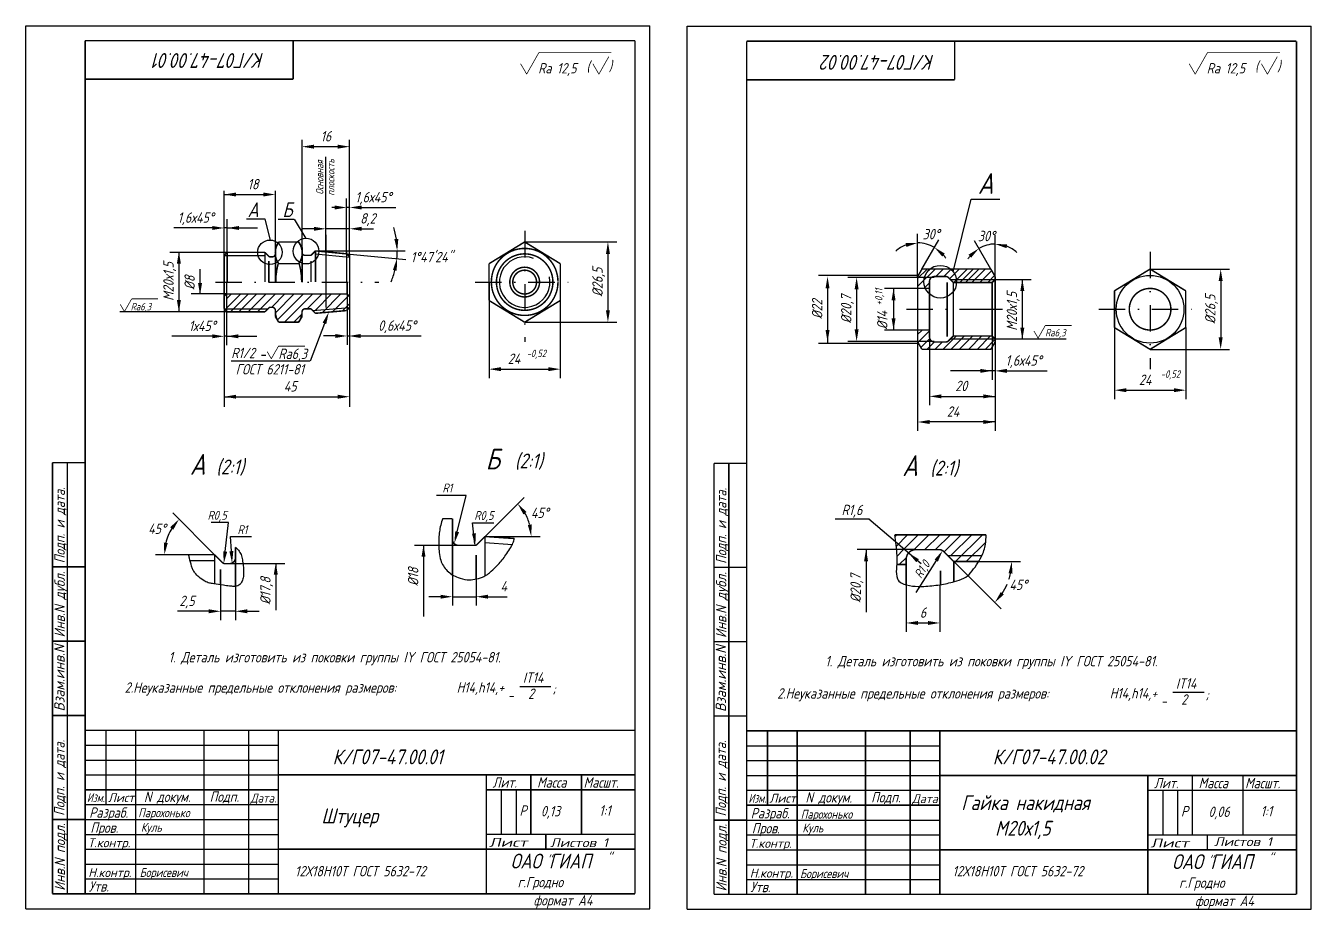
# Model space of a CAD drawing. Extents: x 2031 to 3302, y 282 to 887.
# Drawn here: x 2869.3 to 3301.9, y 282 to 579.2 of the extents above; entities that cross this region are included whole.
import ezdxf
from ezdxf.enums import TextEntityAlignment as Align

# ---------------------------------------------------------------- set-up
doc = ezdxf.new("R2010")
doc.units = 0
doc.header["$LTSCALE"] = 0.7
doc.header["$MEASUREMENT"] = 0
doc.linetypes.add('DASHDOT', pattern=[25.4, 12.7, -6.35, 0, -6.35])
doc.layers.get('0').update_dxf_attribs({"linetype": 'CONTINUOUS'})
doc.layers.get('DEFPOINTS').update_dxf_attribs({"linetype": 'CONTINUOUS'})
doc.styles.add('ROMANC', font='romanc', dxfattribs={"width": 0.8, "oblique": 15, "height": 3.5})
doc.dimstyles.get("Standard").update_dxf_attribs({"dimtxt": 0.18, "dimasz": 0.18, "dimexe": 0.18, "dimexo": 0.0625, "dimgap": 0.09, "dimtad": 0, "dimtih": 1, "dimtoh": 1, "dimdec": 4, "dimzin": 0, "dimdsep": 46, "dimtxsty": 'Standard', "dimcen": 0.09, "dimadec": 0, "dimazin": 0, "dimtfac": 1, "dimtdec": 4, "dimtofl": 0, "dimtmove": 0, "dimatfit": 3, "dimfxl": 0, "dimtolj": 1, "dimtzin": 0, "dimarcsym": 0})

# ---------------------------------------------------------------- blocks, each defined once
blk = doc.blocks.new('*D12')
at = {"color": 0, "linetype": 'ByBlock'}
for p, q in [((2608.97, 407.5), (2624.89, 391.59)), ((2617.32, 407.5), (2631.48, 407.5))]:
    blk.add_line(p, q, dxfattribs=at)
for start, end in [(342.2395, 348.2338), (326.7662, 337.006)]:
    blk.add_arc((2608.97, 407.5), 19.51, start, end, dxfattribs=at)
for points in [[(2627.41, 403.59), (2628.74, 403.46), (2628.48, 407.5)], [(2625.81, 396.39), (2624.78, 397.23), (2622.77, 393.71)]]:
    blk.add_solid(points, dxfattribs=at)
at = {"layer": 'DEFPOINTS', "color": 0, "linetype": 'ByBlock'}
for p in [(2605.56, 410.92), (2608.97, 407.5), (2608.97, 407.5), (2617.32, 407.5), (2623.92, 394.96)]:
    blk.add_point(p, dxfattribs=at)
at = {"color": 0, "linetype": 'ByBlock', "style": 'ROMANC', "oblique": 15, "width": 0.8}
blk.add_text('45%%D', height=3.5, dxfattribs=at).set_placement((2630.69, 399.7), align=Align.MIDDLE_CENTER)
blk = doc.blocks.new('*D6')
at = {"color": 0, "linetype": 'ByBlock'}
for p, q in [((2360.25, 409.8), (2346.17, 423.89)), ((2351.57, 409.8), (2340.34, 409.8))]:
    blk.add_line(p, q, dxfattribs=at)
blk.add_arc((2360.25, 409.8), 16.91, 148.5809, 166.4191, dxfattribs=at)
for points in [[(2345.29, 419.04), (2346.34, 418.21), (2348.29, 421.77)], [(2344.47, 413.7), (2343.15, 413.86), (2343.34, 409.8)]]:
    blk.add_solid(points, dxfattribs=at)
at = {"layer": 'DEFPOINTS', "color": 0, "linetype": 'ByBlock'}
for p in [(2345.69, 418.41), (2351.57, 409.8), (2360.25, 409.8), (2360.25, 409.8), (2362.96, 407.1)]:
    blk.add_point(p, dxfattribs=at)
at = {"color": 0, "linetype": 'ByBlock', "style": 'ROMANC', "oblique": 15, "width": 0.8}
blk.add_text('45%%D', height=3.5, dxfattribs=at).set_placement((2340.87, 418.54), align=Align.MIDDLE_CENTER)
blk = doc.blocks.new('*D7')
at = {"color": 0, "linetype": 'ByBlock'}
for p, q in [((2464.58, 515), (2495.59, 515)), ((2492.59, 511), (2492.59, 492)), ((2464.58, 488), (2495.59, 488))]:
    blk.add_line(p, q, dxfattribs=at)
for points in [[(2491.93, 511), (2493.26, 511), (2492.59, 515)], [(2491.93, 492), (2493.26, 492), (2492.59, 488)]]:
    blk.add_solid(points, dxfattribs=at)
at = {"layer": 'DEFPOINTS', "color": 0, "linetype": 'ByBlock'}
for p in [(2464.58, 515), (2464.58, 488), (2492.59, 488)]:
    blk.add_point(p, dxfattribs=at)
at = {"color": 0, "linetype": 'ByBlock', "style": 'ROMANC', "oblique": 15, "width": 0.8}
blk.add_text('%%C26,5', height=3.5, rotation=90, dxfattribs=at).set_placement((2489.09, 501.5), align=Align.MIDDLE_CENTER)
blk = doc.blocks.new('*D13')
at = {"color": 0, "linetype": 'ByBlock'}
for p, q in [((2675.03, 505.88), (2701.79, 505.88)), ((2698.79, 501.88), (2698.79, 482.88)), ((2675.03, 478.88), (2701.79, 478.88))]:
    blk.add_line(p, q, dxfattribs=at)
for points in [[(2698.12, 501.88), (2699.45, 501.88), (2698.79, 505.88)], [(2698.12, 482.88), (2699.45, 482.88), (2698.79, 478.88)]]:
    blk.add_solid(points, dxfattribs=at)
at = {"layer": 'DEFPOINTS', "color": 0, "linetype": 'ByBlock'}
for p in [(2675.03, 505.88), (2675.03, 478.88), (2698.79, 478.88)]:
    blk.add_point(p, dxfattribs=at)
at = {"color": 0, "linetype": 'ByBlock', "style": 'ROMANC', "oblique": 15, "width": 0.8}
blk.add_text('%%C26,5', height=3.5, rotation=90, dxfattribs=at).set_placement((2695.29, 492.38), align=Align.MIDDLE_CENTER)

msp = doc.modelspace()

# ---------------------------------------------------------------- linework, layer by layer
for p, q in [((2869.34603, 579.19742), (3079.34603, 579.19742)), ((2869.34603, 282.19742), (2869.34603, 579.19742)), ((3079.34603, 282.19742), (3079.34603, 579.19742)), ((3091.94603, 578.99742), (3301.94603, 578.99742)), ((3091.94603, 281.99742), (3091.94603, 578.99742)), ((3301.94603, 281.99742), (3301.94603, 578.99742)), ((3181.434, 496.412), (3187.54, 520.821)), ((3187.54, 520.821), (3197.136, 520.821)), ((2949.956, 514.15), (2943.686, 514.15)), ((2951.719, 507.102), (2949.956, 514.15)), ((2954.28, 514.15), (2959.57, 514.15)), ((2959.635, 514.169), (2963.572, 507.613)), ((2970.345, 508.82904), (2970.345, 484.466)), ((2936.147, 501.985), (2936.147, 483.974)), ((2936.147, 501.985), (2936.147, 483.974)), ((2936.147, 501.963), (2941.904, 501.963)), ((2936.147, 501.963), (2949.845, 501.963)), ((2950.845, 501.963), (2950.845, 501.91991)), ((2953.345, 504.55592), (2953.345, 492.963)), ((2962.345, 492.963), (2962.345, 504.55592)), ((2966.75019, 502.4675), (2978.345, 501.36324)), ((2966.845, 503.463), (2997.017, 503.463)), ((2978.345, 502.463), (2978.345, 483.463)), ((3180.491, 493.839), (3191.466, 493.839)), ((3180.491, 493.839), (3183.397, 493.839)), ((3191.466, 493.839), (3195.56, 493.839)), ((3181.491, 492.839), (3191.466, 492.839)), ((2936.158, 483.963), (2941.904, 483.963)), ((2936.94264, 483.963), (2950.845, 483.963)), ((2953.345, 483.17834), (2953.345, 483.463)), ((2962.345, 481.37008), (2962.345, 483.17834)), ((2965.92153, 483.38647), (2978.25837, 484.45924)), ((2969.87582, 479.07149), (2965.06215, 466.40357)), ((3180.491, 473.839), (3191.466, 473.839)), ((3180.491, 473.839), (3189.057, 473.839)), ((3180.491, 473.839), (3183.397, 473.839)), ((3181.491, 474.839), (3191.466, 474.839)), ((3191.466, 473.839), (3195.126, 473.839)), ((2948.645, 468.375), (2950.195, 468.375)), ((2964.99343, 466.358), (2938.45738, 466.358)), ((3017.526, 421.225), (3007.581, 421.225)), ((3014.53417, 409.00426), (3017.526, 421.225)), ((2937.639, 412.151), (2931.804, 412.151)), ((2936.46395, 402.30382), (2937.639, 412.151)), ((3020.529, 404.776), (3019.672, 411.972)), ((3019.672, 411.972), (3026.873, 411.972)), ((3153.252, 413.266), (3141.74, 413.266)), ((2938.273, 407.333), (2945.378, 407.333)), ((2938.55239, 402.45246), (2938.273, 407.333)), ((3023.80058, 405.40512), (3033.11993, 404.7493)), ((2924.65739, 399.263), (2932.918, 399.263)), ((2934.918, 399.263), (2934.918, 399.17682)), ((3179.64, 400.962), (3191.1164, 400.962)), ((3179.64, 400.962), (3191.1164, 400.962)), ((3181.64, 398.962), (3189.99096, 398.962)), ((3035.60724, 356.95241), (3046.09851, 356.95241)), ((3255.35924, 354.99341), (3265.85051, 354.99341)), ((3029.34603, 322.19742), (3029.34603, 307.19742)), ((3034.34603, 322.19742), (3034.34603, 307.19742)), ((3251.94603, 321.99742), (3251.94603, 306.99742)), ((3256.94603, 321.99742), (3256.94603, 306.99742)), ((2869.34603, 282.19742), (3079.34603, 282.19742)), ((3091.94603, 281.99742), (3301.94603, 281.99742))]:
    msp.add_line(p, q)
at = {"color": 0, "linetype": 'ByBlock'}
for p, q in [((2962.345, 502.11751), (2962.345, 540.833)), ((2978.345, 502.463), (2978.345, 540.833)), ((2974.345, 538.511), (2966.345, 538.511)), ((2970.345, 503.12967), (2970.345, 535.15)), ((2936.147, 501.985), (2936.147, 523.656)), ((2953.345, 502.11751), (2953.345, 523.656)), ((2936.147, 522.418), (2949.345, 522.418)), ((2977.345, 502.463), (2977.345, 521.049)), ((2973.345, 518.049), (2972.32, 518.049)), ((2978.345, 518.049), (2977.345, 518.049)), ((2982.345, 518.049), (2993.84, 518.049)), ((2928.147, 511.172), (2919.151, 511.172)), ((2932.147, 511.172), (2928.147, 511.172)), ((2936.147, 501.985), (2936.147, 514.172)), ((2937.147, 511.172), (2936.147, 511.172)), ((2937.147, 502.963), (2937.147, 514.172)), ((2937.147, 511.172), (2947.345, 511.172)), ((2966.345, 510.891), (2962.345, 510.891)), ((2978.345, 510.891), (2970.345, 510.891)), ((2978.345, 502.463), (2978.345, 514.274)), ((2978.345, 501.537), (2978.345, 513.891)), ((2982.345, 510.891), (2986.345, 510.891)), ((3169.491, 494.839), (3169.491, 509.14214)), ((3170.93438, 497.339), (3176.64257, 507.22589)), ((3194.11662, 497.339), (3188.60078, 506.89272)), ((3195.56, 494.839), (3195.56, 508.75744)), ((2937.125, 502.963), (2917.887, 502.963)), ((2920.887, 502.963), (2920.887, 482.974)), ((2977.345, 502.463), (2997.22359, 500.5698)), ((2928.015, 492.963), (2928.015, 497.292)), ((3169.491, 495.135), (3136.167, 495.135)), ((3175.091, 494.553), (3145.953, 494.553)), ((3195.56, 493.839), (3207.711, 493.839)), ((3204.711, 493.839), (3204.711, 473.851)), ((2936.94264, 488.963), (2925.015, 488.963)), ((2928.015, 488.963), (2928.015, 492.963)), ((2936.94264, 488.963), (2936.94264, 471.729)), ((2977.516, 488.963), (2977.516, 471.83)), ((3025.247, 492.963), (3025.247, 460.677)), ((3049.247, 492.963), (3049.247, 460.677)), ((3139.167, 490.839), (3139.167, 472.325)), ((3148.953, 490.839), (3148.953, 476.839)), ((3169.491, 490.839), (3158.385, 490.839)), ((3161.385, 490.839), (3161.385, 476.839)), ((2936.147, 488.16736), (2936.147, 471.729)), ((2939.345, 482.974), (2901.006, 482.974)), ((2936.147, 483.974), (2936.147, 451.033)), ((2978.345, 483.463), (2978.345, 451.033)), ((3195.56, 483.839), (3195.56, 451.532)), ((3169.491, 476.839), (3158.385, 476.839)), ((3173.491, 476.839), (3173.491, 451.532)), ((3235.701, 477.65434), (3235.701, 453.598)), ((3259.701, 477.65434), (3259.701, 453.598)), ((2928.147, 474.729), (2918.511, 474.729)), ((2932.147, 474.729), (2928.147, 474.729)), ((2936.94264, 474.729), (2936.147, 474.729)), ((2936.94264, 474.729), (2947.14064, 474.729)), ((2973.516, 474.83), (2969.516, 474.83)), ((2977.516, 474.83), (2978.0269, 474.83)), ((2982.0269, 474.83), (2986.0269, 474.83)), ((2986.0269, 474.83), (3002.46965, 474.83)), ((3169.491, 472.325), (3136.167, 472.325)), ((3175.091, 473.029), (3145.953, 473.029)), ((3169.491, 473.029), (3169.491, 442.908)), ((3194.56, 474.839), (3194.56, 460.096)), ((3195.56, 473.839), (3195.56, 460.096)), ((3195.823, 473.851), (3219.485, 473.851)), ((3195.56, 467.411), (3195.56, 442.908)), ((3029.247, 463.677), (3045.247, 463.677)), ((3195.56, 463.096), (3180.491, 463.096)), ((3195.56, 463.096), (3194.56, 463.096)), ((3199.56, 463.096), (3213.111, 463.096)), ((2936.147, 454.407), (2974.345, 454.407)), ((3177.491, 454.532), (3195.56, 454.532)), ((3239.701, 456.598), (3255.701, 456.598)), ((3195.56, 445.908), (3173.491, 445.908)), ((3023.924, 407.405), (3037.03222, 420.51322)), ((3159.78017, 407.47705), (3153.10274, 413.16333)), ((3023.924, 407.405), (3042.46182, 407.405)), ((3170.63211, 398.2359), (3159.78017, 407.47705)), ((3016.924, 404.405), (3000.211, 404.405)), ((3003.211, 404.405), (3003.211, 395.69747)), ((3003.211, 404.405), (3003.211, 387.69747)), ((3168.84, 402.962), (3149.123, 402.962)), ((3152.123, 402.962), (3152.123, 383.1224)), ((3152.123, 402.962), (3152.123, 391.1224)), ((2937.918, 398.263), (2956.497, 398.263)), ((2953.497, 398.263), (2953.497, 390.61335)), ((3169.44908, 399.24333), (3168.84, 399.762)), ((3175.73715, 399.2751), (3173.58832, 395.90131)), ((3012.95, 395.69747), (3012.95, 384.132)), ((3020.924, 395.15137), (3020.924, 384.132)), ((3173.58832, 395.90131), (3168.9007, 388.54149)), ((2934.918, 391.11306), (2934.918, 379.232)), ((2939.918, 390.61335), (2939.918, 379.232)), ((2953.497, 390.61335), (2953.497, 382.61335)), ((3165.64, 391.1224), (3165.64, 375.303)), ((3176.953, 391.16), (3176.953, 375.303)), ((3003.211, 387.69747), (3003.211, 380.53328)), ((3008.95, 387.132), (3004.95, 387.132)), ((3012.95, 387.132), (3020.924, 387.132)), ((3024.924, 387.132), (3028.924, 387.132)), ((3028.924, 387.132), (3031.38255, 387.132)), ((2926.918, 382.232), (2920.41351, 382.232)), ((2930.918, 382.232), (2926.918, 382.232)), ((2939.918, 382.232), (2934.918, 382.232)), ((2943.918, 382.232), (2947.918, 382.232)), ((3152.123, 383.1224), (3152.123, 381.912)), ((3169.64, 378.303), (3172.953, 378.303))]:
    msp.add_line(p, q, dxfattribs=at)
at = {"linetype": 'DASHDOT'}
for p, q in [((3037.247, 510.169), (3037.247, 472.814)), ((3247.701, 503.134), (3247.701, 463.674)), ((2933.19, 492.963), (2988.146, 492.963)), ((3020.597, 492.963), (3054.136, 492.963)), ((3165.699, 483.839), (3191.466, 483.839)), ((3191.466, 483.839), (3198.029, 483.839)), ((3230.419, 483.839), (3262.559, 483.839))]:
    msp.add_line(p, q, dxfattribs=at)
at = {"linetype": 'Continuous'}
for p, q in [((2962.345, 504.55592), (2962.345, 492.963)), ((2977.345, 503.463), (2977.345, 492.963)), ((2889.34603, 337.19742), (2954.34603, 337.19742)), ((3111.94603, 336.99742), (3176.94603, 336.99742)), ((2889.34603, 332.19742), (2954.34603, 332.19742)), ((3111.94603, 331.99742), (3176.94603, 331.99742)), ((2889.34603, 327.19742), (2954.34603, 327.19742)), ((3111.94603, 326.99742), (3176.94603, 326.99742)), ((2889.34603, 312.19742), (2954.34603, 312.19742)), ((3111.94603, 311.99742), (3176.94603, 311.99742)), ((2889.34603, 307.19742), (2954.34603, 307.19742)), ((3111.94603, 306.99742), (3176.94603, 306.99742)), ((2889.34603, 302.19742), (2954.34603, 302.19742)), ((3111.94603, 301.99742), (3176.94603, 301.99742)), ((2889.34603, 297.19742), (2954.34603, 297.19742)), ((3111.94603, 296.99742), (3176.94603, 296.99742)), ((2889.34603, 292.19742), (2954.34603, 292.19742)), ((3111.94603, 291.99742), (3176.94603, 291.99742))]:
    msp.add_line(p, q, dxfattribs=at)
at = {"color": 0}
for p, q in [((3169.491, 494.14811), (3172.68189, 497.339)), ((3169.491, 491.45403), (3175.37597, 497.339)), ((3175.57005, 494.839), (3178.07005, 497.339)), ((3178.26412, 494.839), (3180.76412, 497.339)), ((3180.2246, 494.1054), (3183.4582, 497.339)), ((3181.65228, 492.839), (3186.15228, 497.339)), ((3183.64028, 492.839), (3188.14028, 497.339)), ((3185.62828, 492.839), (3190.12828, 497.339)), ((3187.72128, 492.839), (3192.22128, 497.339)), ((3190.41535, 492.839), (3194.40898, 496.83263)), ((3193.10943, 492.839), (3195.39508, 495.12465)), ((2936.94264, 484.13982), (2941.76581, 488.963)), ((2936.94264, 487.28291), (2938.62272, 488.963)), ((2938.3099, 482.963), (2944.3099, 488.963)), ((2941.1069, 482.963), (2947.1069, 488.963)), ((2944.24999, 482.963), (2950.24999, 488.963)), ((2947.39308, 482.963), (2953.39308, 488.963)), ((2952.03617, 484.463), (2956.53617, 488.963)), ((2953.36814, 482.65188), (2959.67926, 488.963)), ((2954.10857, 480.24922), (2962.82235, 488.963)), ((2956.46544, 479.463), (2965.96544, 488.963)), ((2964.10853, 483.963), (2969.10853, 488.963)), ((2966.75162, 483.463), (2972.25162, 488.963)), ((2969.08992, 482.65821), (2975.39471, 488.963)), ((3171.57005, 490.839), (3173.491, 492.75995)), ((2972.53235, 482.95755), (2978.0269, 488.4521)), ((2975.97478, 483.25689), (2978.345, 485.62711)), ((2959.60853, 479.463), (2962.28849, 482.14296)), ((3169.491, 475.28957), (3171.04043, 476.839)), ((3169.58013, 472.68462), (3173.491, 476.59549)), ((3170.56623, 470.97665), (3173.56088, 473.9713)), ((3172.62266, 470.339), (3175.12266, 472.839)), ((3175.31674, 470.339), (3177.81674, 472.839)), ((3178.01082, 470.339), (3182.51082, 474.839)), ((3180.70489, 470.339), (3185.20489, 474.839)), ((3183.51189, 470.339), (3188.01189, 474.839)), ((3186.55189, 470.339), (3191.05189, 474.839)), ((3189.46797, 470.339), (3193.96797, 474.839)), ((3192.16205, 470.339), (3195.56, 473.73695)), ((3161.81168, 407.2469), (3162.52679, 407.962)), ((3162.2277, 404.07081), (3166.11889, 407.962)), ((3164.88173, 403.13273), (3169.71099, 407.962)), ((3168.3031, 402.962), (3173.3031, 407.962)), ((3171.8952, 402.962), (3176.8952, 407.962)), ((3175.4873, 402.962), (3180.4873, 407.962)), ((3178.3597, 402.2423), (3184.0794, 407.962)), ((3180.67151, 400.962), (3187.67151, 407.962)), ((3182.26361, 398.962), (3191.26361, 407.962)), ((3162.46465, 400.71566), (3164.71099, 402.962)), ((3185.85571, 398.962), (3192.39068, 405.49697)), ((3163.3031, 397.962), (3165.69527, 400.35417))]:
    msp.add_line(p, q, dxfattribs=at)
for points, const_width in [([(2889.34603, 574.19742), (3074.34603, 574.19742)], 0.5), ([(2889.34603, 287.19742), (2889.34603, 574.19742)], 0.5), ([(2959.32698, 561.19742), (2959.32698, 574.19742)], 0.5), ([(3074.34603, 287.19742), (3074.34603, 574.19742)], 0.5), ([(3111.94603, 573.99742), (3296.94603, 573.99742)], 0.5), ([(3111.94603, 286.99742), (3111.94603, 573.99742)], 0.5), ([(3181.92698, 560.99742), (3181.92698, 573.99742)], 0.5), ([(3296.94603, 286.99742), (3296.94603, 573.99742)], 0.5), ([(3037.91873, 562.90943), (3042.08428, 570.249)], 0.25), ([(3042.08428, 570.249), (3066.445, 570.249)], 0.3), ([(3062.21573, 562.90943), (3065.55495, 568.79303)], 0.25), ([(3262.89073, 562.90943), (3267.05628, 570.249)], 0.25), ([(3267.05628, 570.249), (3291.417, 570.249)], 0.3), ([(3287.18773, 562.90943), (3290.52695, 568.79303)], 0.25), ([(3035.8851, 566.40943), (3037.91873, 562.90943)], 0.25), ([(3060.1821, 566.40943), (3062.21573, 562.90943)], 0.25), ([(3260.8571, 566.40943), (3262.89073, 562.90943)], 0.25), ([(3285.1541, 566.40943), (3287.18773, 562.90943)], 0.25), ([(2889.32698, 561.19742), (2959.32698, 561.19742)], 0.5), ([(3111.92698, 560.99742), (3181.92698, 560.99742)], 0.5), ([(2953.345, 504.55592), (2954.44605, 506.463)], 0.5), ([(2954.44605, 506.463), (2961.24395, 506.463)], 0.5), ([(2962.345, 504.55592), (2961.24395, 506.463)], 0.5), ([(3025.247, 499.14766), (3037.247, 506.463)], 0.5), ([(3037.247, 506.463), (3049.247, 499.14766)], 0.5), ([(2937.125, 502.963), (2936.147, 501.985)], 0.5), ([(2936.147, 501.985), (2936.147, 483.974)], 0.5), ([(2937.125, 502.963), (2941.904, 502.963)], 0.5), ([(2937.147, 502.963), (2949.845, 502.963)], 0.5), ([(2951.19855, 501.60945), (2949.845, 502.963)], 0.5), ([(2949.845, 502.963), (2949.845, 492.963)], 0.5), ([(2953.345, 492.963), (2953.345, 504.55592)], 0.5), ([(2962.345, 504.55592), (2962.345, 492.963)], 0.5), ([(2963.345, 501.963), (2965.13789, 501.963)], 0.5), ([(2965.49145, 502.10945), (2966.845, 503.463)], 0.5), ([(2966.845, 503.463), (2977.345, 502.463)], 0.5), ([(2966.845, 503.463), (2966.845, 492.963)], 0.5), ([(2977.345, 502.537), (2977.345, 492.963)], 0.5), ([(2977.345, 502.537), (2978.345, 501.537)], 0.5), ([(2951.176, 500.032), (2951.176, 492.963)], 0.5), ([(2951.55211, 501.463), (2952.345, 501.463)], 0.5), ([(2954.29556, 499.14766), (2961.39444, 499.14766)], 0.5), ([(2965.345, 500.08), (2965.345, 492.963)], 0.5), ([(2978.345, 501.537), (2978.345, 484.466)], 0.5), ([(3025.247, 499.14766), (3025.247, 486.77834)], 0.5), ([(3049.247, 499.14766), (3049.247, 486.77834)], 0.5), ([(3169.491, 494.839), (3170.93438, 497.339)], 0.5), ([(3170.93438, 497.339), (3191.466, 497.339)], 0.5), ([(3191.466, 497.339), (3194.11662, 497.339)], 0.5), ([(3195.56, 494.839), (3194.11662, 497.339)], 0.5), ([(3235.701, 490.02366), (3247.701, 497.339)], 0.5), ([(3247.701, 497.339), (3259.701, 490.02366)], 0.5), ([(2977.516, 492.963), (2977.516, 488.963)], 0.5), ([(3169.491, 494.839), (3169.491, 483.839)], 0.5), ([(3173.491, 493.239), (3173.491, 474.439)], 0.5), ([(3175.091, 494.839), (3179.07679, 494.839)], 0.5), ([(3179.78389, 494.54611), (3181.491, 492.839)], 0.5), ([(3195.56, 493.839), (3194.56, 492.839)], 0.5), ([(3195.56, 494.839), (3195.56, 483.839)], 0.5), ([(2936.98061, 489.00098), (2936.147, 488.16736)], 0.5), ([(2936.942, 488.963), (2941.904, 488.963)], 0.5), ([(2936.942, 488.963), (2977.516, 488.963)], 0.5), ([(2977.516, 488.963), (2978.345, 488.134)], 0.5), ([(3169.491, 490.839), (3173.491, 490.839)], 0.5), ([(3173.491, 492.339), (3173.491, 475.339)], 0.5), ([(3179.435, 492.839), (3179.435, 474.637)], 0.5), ([(3181.491, 492.839), (3194.56, 492.839)], 0.5), ([(3181.491, 492.839), (3181.491, 474.637)], 0.5), ([(3191.466, 492.839), (3194.56, 492.839)], 0.5), ([(3194.56, 492.839), (3194.56, 474.839)], 0.5), ([(3235.701, 490.02366), (3235.701, 477.65434)], 0.5), ([(3259.701, 490.02366), (3259.701, 477.65434)], 0.5), ([(2901.16836, 485.46), (2902.57073, 483.04643)], 0.25), ([(2902.57073, 483.04643), (2904.98199, 487.295)], 0.25), ([(2904.98199, 487.295), (2913.85458, 487.295)], 0.3), ([(2951.19855, 484.31655), (2949.845, 482.963)], 0.5), ([(2951.55211, 484.463), (2952.345, 484.463)], 0.5), ([(2977.24648, 483.36748), (2978.345, 484.466)], 0.5), ([(3037.247, 479.463), (3025.247, 486.77834)], 0.5), ([(3049.247, 486.77834), (3037.247, 479.463)], 0.5), ([(2937.147, 482.974), (2936.147, 483.974)], 0.5), ([(2936.94264, 482.963), (2949.845, 482.963)], 0.5), ([(2937.147, 482.963), (2941.904, 482.963)], 0.5), ([(2953.345, 481.37008), (2953.345, 483.463)], 0.5), ([(2953.345, 481.37008), (2954.44605, 479.463)], 0.5), ([(2962.345, 481.37008), (2961.24395, 479.463)], 0.5), ([(2962.345, 483.17834), (2962.345, 481.37008)], 0.5), ([(2963.345, 483.963), (2965.13789, 483.963)], 0.5), ([(2965.49145, 483.81655), (2966.845, 482.463)], 0.5), ([(2966.845, 482.463), (2977.24648, 483.36748)], 0.5), ([(3169.491, 483.839), (3169.491, 472.839)], 0.5), ([(3195.56, 483.839), (3195.56, 472.839)], 0.5), ([(2954.44605, 479.463), (2961.24395, 479.463)], 0.5), ([(3169.491, 476.839), (3173.491, 476.839)], 0.5), ([(3208.61736, 476.52), (3210.01973, 474.10643)], 0.25), ([(3210.01973, 474.10643), (3212.43099, 478.355)], 0.25), ([(3212.43099, 478.355), (3221.30358, 478.355)], 0.3), ([(3235.701, 477.65434), (3247.701, 470.339)], 0.5), ([(3259.701, 477.65434), (3247.701, 470.339)], 0.5), ([(2951.99673, 467.17943), (2954.40799, 471.428)], 0.25), ([(2954.40799, 471.428), (2963.28058, 471.428)], 0.3), ([(3169.491, 472.839), (3170.93438, 470.339)], 0.5), ([(3175.091, 472.839), (3179.07679, 472.839)], 0.5), ([(3179.78389, 473.13189), (3181.491, 474.839)], 0.5), ([(3181.491, 474.839), (3194.56, 474.839)], 0.5), ([(3191.466, 474.839), (3194.56, 474.839)], 0.5), ([(3195.56, 472.839), (3194.11662, 470.339)], 0.5), ([(3195.56, 473.839), (3194.56, 474.839)], 0.5), ([(2950.59436, 469.593), (2951.99673, 467.17943)], 0.25), ([(3170.93438, 470.339), (3191.466, 470.339)], 0.5), ([(3191.466, 470.339), (3194.11662, 470.339)], 0.5), ([(2878.34603, 287.19742), (2878.34603, 432.19742)], 0.5), ([(2878.34603, 432.19742), (2889.34603, 432.19742)], 0.5), ([(2883.34603, 287.19742), (2883.34603, 432.19742)], 0.5), ([(3100.94603, 286.99742), (3100.94603, 431.99742)], 0.5), ([(3100.94603, 431.99742), (3111.94603, 431.99742)], 0.5), ([(3105.94603, 286.99742), (3105.94603, 431.99742)], 0.5), ([(3009.66977, 413.405), (3012.95, 413.405)], 0.5), ([(3021.21689, 404.69789), (3023.924, 407.405)], 0.5), ([(3023.924, 407.405), (3023.924, 394.1593)], 0.5), ([(3023.94098, 407.40019), (3033.79361, 406.70684)], 0.5), ([(3161.69943, 407.962), (3192.49315, 407.962)], 0.5), ([(2939.918, 403.77387), (2939.918, 390.61335)], 0.5), ([(3014.95, 404.405), (3020.50979, 404.405)], 0.5), ([(3168.84, 402.962), (3176.81157, 402.962)], 0.5), ([(3178.22579, 402.37621), (3181.64, 398.962)], 0.5), ([(2924.233, 401.263), (2932.918, 401.263)], 0.5), ([(2932.918, 401.263), (2932.918, 391.41826)], 0.5), ([(2935.62511, 398.55589), (2932.918, 401.263)], 0.5), ([(2936.33221, 398.263), (2937.918, 398.263)], 0.5), ([(3020.924, 401.15411), (3020.924, 393.08453)], 0.5), ([(3162.43801, 397.962), (3165.64, 397.962)], 0.5), ([(3165.64, 399.762), (3165.64, 391.1224)], 0.5), ([(3165.64, 397.962), (3165.64, 391.1224)], 0.5), ([(3181.64, 398.962), (3189.99096, 398.962)], 0.5), ([(3181.64, 398.962), (3181.64, 392.16219)], 0.5), ([(2878.34603, 397.19742), (2889.34603, 397.19742)], 0.5), ([(2934.918, 396.304), (2934.918, 391.11306)], 0.5), ([(3100.94603, 396.99742), (3111.94603, 396.99742)], 0.5), ([(3177.178, 395.897), (3177.178, 391.19592)], 0.5), ([(2878.34603, 372.19742), (2889.34603, 372.19742)], 0.5), ([(3100.94603, 371.99742), (3111.94603, 371.99742)], 0.5), ([(2878.34603, 347.19742), (2889.34603, 347.19742)], 0.5), ([(3100.94603, 346.99742), (3111.94603, 346.99742)], 0.5), ([(2889.34603, 342.19742), (2889.34603, 287.19742)], 0.5), ([(2896.34603, 342.19742), (2896.34603, 317.19742)], 0.5), ([(2906.34603, 342.19742), (2906.34603, 287.19742)], 0.5), ([(2929.34603, 342.19742), (2929.34603, 287.19742)], 0.5), ([(2944.34603, 342.19742), (2944.34603, 287.19742)], 0.5), ([(2954.34603, 342.19742), (2954.34603, 287.19742)], 0.5), ([(3111.94603, 341.99742), (3111.94603, 286.99742)], 0.5), ([(3118.94603, 341.99742), (3118.94603, 316.99742)], 0.5), ([(3128.94603, 341.99742), (3128.94603, 286.99742)], 0.5), ([(3151.94603, 341.99742), (3151.94603, 286.99742)], 0.5), ([(3166.94603, 341.99742), (3166.94603, 286.99742)], 0.5), ([(3176.94603, 341.99742), (3176.94603, 286.99742)], 0.5), ([(3024.34603, 327.19742), (3024.34603, 287.19742)], 0.5), ([(3039.34603, 327.19742), (3039.34603, 307.19742)], 0.5), ([(3056.34603, 327.19742), (3056.34603, 307.19742)], 0.5), ([(3246.94603, 326.99742), (3246.94603, 286.99742)], 0.5), ([(3261.94603, 326.99742), (3261.94603, 306.99742)], 0.5), ([(3278.94603, 326.99742), (3278.94603, 306.99742)], 0.5), ([(2878.34603, 312.19742), (2889.34603, 312.19742)], 0.5), ([(3100.94603, 311.99742), (3111.94603, 311.99742)], 0.5), ([(3044.34603, 307.19742), (3044.34603, 302.19742)], 0.5), ([(3266.94603, 306.99742), (3266.94603, 301.99742)], 0.5), ([(2954.34603, 302.19742), (3074.34603, 302.19742)], 0.5), ([(3176.94603, 301.99742), (3296.94603, 301.99742)], 0.5), ([(2878.34603, 287.19742), (3074.34603, 287.19742)], 0.5), ([(2889.34603, 287.19742), (3074.34603, 287.19742)], 0.5), ([(3100.94603, 286.99742), (3296.94603, 286.99742)], 0.5), ([(3111.94603, 286.99742), (3296.94603, 286.99742)], 0.5)]:
    msp.add_lwpolyline(points, dxfattribs=dict(const_width=const_width))
at = {"const_width": 0.5}
for points in [[(2954.59176, 506.463, 0.337741949), (2954.50381, 499.14766, 0.337741949)], [(2961.18619, 499.14766, 0.337741949), (2961.09824, 506.463, 0.337741949)], [(2951.19855, 501.60945, 0.198912367), (2951.55211, 501.463, 0.198912367)], [(2952.345, 501.463, 0.414213562), (2953.345, 502.463, 0.414213562)], [(2962.345, 502.963, 0.414213562), (2963.345, 501.963, 0.414213562)], [(2965.13789, 501.963, 0.198912367), (2965.49145, 502.10945, 0.198912367)], [(3026.03984, 493.081, -1), (3048.45416, 493.081, -1)], [(3027.747, 492.963, -1), (3046.747, 492.963, -1)], [(2954.29556, 499.14766, 0.065251106), (2953.485, 492.963, 0.065251106)], [(2962.205, 492.963, 0.065251106), (2961.39444, 499.14766, 0.065251106)], [(3042.247, 492.963, 1), (3032.247, 492.963, 1)], [(3026.03984, 492.963, 1), (3048.45416, 492.963, 1)], [(3027.747, 492.963, 1), (3046.747, 492.963, 1)], [(3042.247, 492.963, -1), (3032.247, 492.963, -1)], [(3041.247, 492.963, 1), (3033.247, 492.963, 1)], [(3041.247, 492.963, -1), (3033.247, 492.963, -1)], [(3175.091, 494.839, 0.414213562), (3173.491, 493.239, 0.414213562)], [(3179.78389, 494.54611, 0.198912367), (3179.07679, 494.839, 0.198912367)], [(3240.701, 483.839, -1), (3254.701, 483.839, -1)], [(2951.55211, 484.463, 0.198912367), (2951.19855, 484.31655, 0.198912367)], [(2953.345, 483.463, 0.414213562), (2952.345, 484.463, 0.414213562)], [(2963.345, 483.963, 0.414213562), (2962.345, 482.963, 0.414213562)], [(2965.49145, 483.81655, 0.198912367), (2965.13789, 483.963, 0.198912367)], [(3240.701, 483.839, 1), (3254.701, 483.839, 1)], [(3173.491, 474.439, 0.414213562), (3175.091, 472.839, 0.414213562)], [(3179.07679, 472.839, 0.198912367), (3179.78389, 473.13189, 0.198912367)], [(3012.95, 406.405, 0.414213562), (3014.95, 404.405, 0.414213562)], [(3020.50979, 404.405, 0.198912367), (3021.21689, 404.69789, 0.198912367)], [(3168.84, 402.962, 0.414213562), (3165.64, 399.762, 0.414213562)], [(3178.22579, 402.37621, 0.198912367), (3176.81157, 402.962, 0.198912367)], [(2935.62511, 398.55589, 0.198912367), (2936.33221, 398.263, 0.198912367)], [(2937.918, 398.263, 0.414213562), (2939.918, 400.263, 0.414213562)]]:
    msp.add_lwpolyline(points, format="xyb", dxfattribs=at)
at = {"linetype": 'Continuous', "const_width": 0.5}
for points in [[(2937.147, 502.963), (2937.147, 492.973)], [(2936.942, 492.963), (2936.942, 488.963)], [(3012.95, 413.405), (3012.95, 394.48451)], [(2889.34603, 342.19742), (3074.34603, 342.19742)], [(3111.94603, 341.99742), (3296.94603, 341.99742)], [(2954.34603, 327.19742), (3074.34603, 327.19742)], [(3176.94603, 326.99742), (3296.94603, 326.99742)], [(2889.34603, 322.19742), (2954.34603, 322.19742)], [(3024.34603, 322.19742), (3074.34603, 322.19742)], [(3111.94603, 321.99742), (3176.94603, 321.99742)], [(3246.94603, 321.99742), (3296.94603, 321.99742)], [(2889.34603, 317.19742), (2954.34603, 317.19742)], [(3111.94603, 316.99742), (3176.94603, 316.99742)], [(3024.34603, 307.19742), (3074.34603, 307.19742)], [(3246.94603, 306.99742), (3296.94603, 306.99742)]]:
    msp.add_lwpolyline(points, dxfattribs=at)
for points in [[(3009.66977, 413.405, 0.021316225), (3008.99621, 411.19072, 0.055296603), (3008.37201, 406.83041, 0.027903813), (3008.48943, 401.95572, 0.061641556), (3009.01442, 399.40524, 0.115406871), (3011.22, 395.85526, 0.111916945), (3014.81743, 393.589, 0.055594355), (3017.95073, 392.86136, 0.082591673), (3020.47783, 392.98199, 0.038661301), (3023.00819, 393.73651, 0.063002127), (3024.71404, 394.6528, 0.02968145), (3025.98224, 395.67436, 0.015810354), (3027.94866, 397.57756, 0.036461826), (3030.61388, 400.75971, 0.031652233), (3033.1133, 404.73707, 0.071763745), (3033.73156, 406.40749, 0.003406183), (3033.79361, 406.70684, 0.007212414)], [(3161.69943, 407.962, -0.002334576), (3161.82479, 407.16077, -0.012135459), (3162.281, 403.567, -0.047303946), (3162.33442, 396.40734, 0.105400409), (3162.732, 393.19, 0.196080498), (3163.95761, 391.79323, 0.090841839), (3167.698, 390.709, 0.037428593), (3171.56872, 390.60783, 0.02675764), (3176.953, 391.16, 0.028785518), (3181.85889, 392.22234, 0.042113785), (3185.079, 393.416, 0.112732783), (3187.30094, 395.1536, 0.047810611), (3190.947, 400.634, 0.088406399), (3192.30614, 404.803, 0.039852824), (3192.49315, 407.962)], [(2939.918, 403.77387, -0.045780425), (2941.1923, 402.41417, -0.102753101), (2941.952, 400.868, -0.021630541), (2942.33808, 399.04466, -0.020193973), (2942.587, 397.064, -0.041448262), (2942.59259, 393.94332, -0.080409349), (2942.206, 392.374, -0.151733587), (2941.05952, 391.02159, -0.158776437), (2939.415, 390.599, -0.010795302), (2937.92806, 390.72568, -0.007742754), (2935.863, 390.979, -0.005794178), (2932.6178, 391.46659, -0.01289827), (2931.169, 391.74, -0.076767403), (2929.6276, 392.32997, -0.051088586), (2927.617, 393.768, -0.043228867), (2926.2901, 395.16008, -0.062038313), (2925.587, 396.304, -0.03394124), (2925.18683, 397.36929, -0.013605276), (2924.446, 400.107, -0.027432707), (2924.233, 401.263, -0.018174057)]]:
    msp.add_lwpolyline(points, format="xyb")
for centre, radius in [((2951.523, 502.99), 4.114), ((2963.67, 503.382), 4.31), ((3177.107, 493.094), 5.49552), ((3247.701, 483.839), 11.39389)]:
    msp.add_circle(centre, radius)
at = {"color": 0, "linetype": 'ByBlock'}
for centre, radius, start, end in [((2966.845, 503.463), 27.51605, 8.3364226, 16.6728451), ((3169.491, 494.839), 11.30314, 60, 90), ((2966.845, 503.463), 27.51605, 354.559668, 0), ((3169.491, 494.839), 11.30314, 110.38337, 130.7667399), ((3169.491, 494.839), 11.30314, 32.9343471, 39.61663), ((3195.56, 494.839), 10.91844, 90, 120), ((3195.56, 494.839), 10.91844, 47.7806751, 68.8903375), ((3195.576, 494.839), 10.91844, 141.1096625, 147.2260966), ((2966.845, 503.463), 27.51605, 337.8868228, 346.2232454), ((3023.924, 407.405), 15.53782, 14.7910523, 30.2089477)]:
    msp.add_arc(centre, radius, start, end, dxfattribs=at)
for centre, radius, start, end in [((3037.247, 492.963), 8.5, 69.4898358, 11.8306826), ((2959.345, 483.17834), 6, 180, 218.2594593), ((2956.345, 483.17834), 6.033, 321.9872735, 0)]:
    msp.add_arc(centre, radius, start, end)
for points in [[(2966.345, 539.17767), (2966.345, 537.84433), (2962.345, 538.511)], [(2974.345, 539.17767), (2974.345, 537.84433), (2978.345, 538.511)], [(2940.147, 523.08467), (2940.147, 521.75133), (2936.147, 522.418)], [(2949.345, 523.08467), (2949.345, 521.75133), (2953.345, 522.418)], [(2973.345, 518.71567), (2973.345, 517.38233), (2977.345, 518.049)], [(2982.345, 518.71567), (2982.345, 517.38233), (2978.345, 518.049)], [(2932.147, 511.83867), (2932.147, 510.50533), (2936.147, 511.172)], [(2941.147, 511.83867), (2941.147, 510.50533), (2937.147, 511.172)], [(2966.345, 511.55767), (2966.345, 510.22433), (2970.345, 510.891)], [(2982.345, 511.55767), (2982.345, 510.22433), (2978.345, 510.891)], [(2994.73521, 507.50088), (2993.4054, 507.40396), (2994.36105, 503.463)], [(3165.43615, 506.09052), (3165.67208, 504.77823), (3169.491, 506.14214)], [(2920.22033, 499.203), (2921.55367, 499.203), (2920.887, 503.203)], [(3177.7679, 501.53716), (3178.62836, 502.55568), (3175.14257, 504.62781)], [(3186.62819, 502.20046), (3187.4951, 501.18742), (3190.10078, 504.29464)], [(3199.3702, 504.36934), (3199.61444, 505.68012), (3195.56, 505.75744)], [(2992.91212, 497.02162), (2994.22675, 496.79907), (2994.2371, 500.85423)], [(3138.50033, 490.839), (3139.83367, 490.839), (3139.167, 494.839)], [(3148.28633, 490.553), (3149.61967, 490.553), (3148.953, 494.553)], [(3204.04433, 489.964), (3205.37767, 489.964), (3204.711, 493.964)], [(2927.34833, 492.627), (2928.68167, 492.627), (2928.015, 488.627)], [(3160.71833, 486.869), (3162.05167, 486.869), (3161.385, 490.869)], [(2920.22033, 486.904), (2921.55367, 486.904), (2920.887, 482.904)], [(3160.71833, 480.796), (3162.05167, 480.796), (3161.385, 476.796)], [(3138.50033, 476.839), (3139.83367, 476.839), (3139.167, 472.839)], [(3148.28633, 477.029), (3149.61967, 477.029), (3148.953, 473.029)], [(3204.04433, 477.613), (3205.37767, 477.613), (3204.711, 473.613)], [(2932.147, 475.39567), (2932.147, 474.06233), (2936.147, 474.729)], [(2940.94264, 475.39567), (2940.94264, 474.06233), (2936.94264, 474.729)], [(2973.516, 475.49667), (2973.516, 474.16333), (2977.516, 474.83)], [(2982.0269, 475.49667), (2982.0269, 474.16333), (2978.0269, 474.83)], [(3029.247, 464.34367), (3029.247, 463.01033), (3025.247, 463.677)], [(3045.247, 464.34367), (3045.247, 463.01033), (3049.247, 463.677)], [(3190.56, 463.76267), (3190.56, 462.42933), (3194.56, 463.096)], [(3199.56, 463.76267), (3199.56, 462.42933), (3195.56, 463.096)], [(2940.147, 455.07367), (2940.147, 453.74033), (2936.147, 454.407)], [(2974.345, 455.07367), (2974.345, 453.74033), (2978.345, 454.407)], [(3177.491, 455.19867), (3177.491, 453.86533), (3173.491, 454.532)], [(3191.56, 455.19867), (3191.56, 453.86533), (3195.56, 454.532)], [(3239.701, 457.26467), (3239.701, 455.93133), (3235.701, 456.598)], [(3255.701, 457.26467), (3255.701, 455.93133), (3259.701, 456.598)], [(3173.491, 446.57467), (3173.491, 445.24133), (3169.491, 445.908)], [(3191.56, 446.57467), (3191.56, 445.24133), (3195.56, 445.908)], [(3036.82357, 414.81613), (3037.87989, 415.62974), (3034.9109, 418.3919)], [(3039.60807, 411.45754), (3038.28583, 411.28591), (3039.46182, 407.405)], [(3019.50679, 408.31797), (3020.8308, 408.47532), (3020.64087, 404.4246)], [(3002.54433, 400.60747), (3003.87767, 400.60747), (3003.211, 404.60747)], [(3151.45633, 399.0784), (3152.78967, 399.0784), (3152.123, 403.0784)], [(3176.29945, 398.91696), (3175.17485, 399.63324), (3177.88599, 402.6489)], [(2952.83033, 394.60035), (2954.16367, 394.60035), (2953.497, 398.60035)], [(3169.01685, 398.73576), (3169.88131, 399.75089), (3166.40368, 401.83669)], [(3008.95, 387.79867), (3008.95, 386.46533), (3012.95, 387.132)], [(3024.924, 387.79867), (3024.924, 386.46533), (3020.924, 387.132)], [(2930.918, 382.89867), (2930.918, 381.56533), (2934.918, 382.232)], [(2943.918, 382.89867), (2943.918, 381.56533), (2939.918, 382.232)], [(3169.64, 378.96967), (3169.64, 377.63633), (3165.64, 378.303)], [(3172.953, 378.96967), (3172.953, 377.63633), (3176.953, 378.303)]]:
    msp.add_solid(points, dxfattribs=at)
for points in [[(2969.25263, 479.30829), (2970.49902, 478.83468), (2971.29666, 482.81064)], [(3015.18172, 408.84573), (3013.88663, 409.16279), (3013.583, 405.119)], [(2937.12592, 402.22483), (2935.80198, 402.38281), (2935.99, 398.332)], [(2939.21797, 402.49056), (2937.88681, 402.41436), (2938.781, 398.459)]]:
    msp.add_solid(points)
at = {"layer": 'DEFPOINTS', "color": 0, "linetype": 'ByBlock'}
for p in [(2953.345, 520.656), (2962.345, 520.358), (2977.345, 518.049), (2936.147, 511.172), (2970.345, 510.891), (2936.147, 501.985), (2936.147, 501.985), (2937.125, 502.963), (2937.147, 502.963), (2953.345, 502.11751), (2962.345, 502.11751), (2966.845, 503.463), (2966.845, 503.463), (2970.345, 503.12967), (2977.345, 502.463), (2994.332, 502.199), (3000.751, 503.463), (3171.512, 505.96), (3174.328, 504.552), (3194.011, 505.647), (2977.345, 501.537), (2978.345, 501.537), (2978.345, 501.537), (2978.345, 501.537), (3169.491, 494.839), (3169.491, 494.839), (3169.491, 494.839), (3169.491, 494.839), (3169.491, 494.839), (3170.93438, 497.339), (3170.93438, 497.339), (3175.091, 494.839), (3194.11662, 497.339), (3195.56, 494.839), (3195.56, 494.839), (3195.56, 493.839), (2928.015, 492.963), (2936.942, 492.963), (2936.94264, 488.963), (2936.94264, 488.963), (2977.516, 488.963), (3025.247, 492.963), (3049.247, 492.963), (3169.491, 490.839), (2936.147, 488.16736), (2978.0269, 488.4521), (2920.887, 483.963), (2936.147, 483.974), (2936.158, 483.963), (2978.345, 483.463), (3169.491, 483.839), (3169.491, 483.839), (3195.56, 483.839), (3161.385, 476.839), (3169.491, 476.839), (3235.701, 477.65434), (3259.701, 477.65434), (2936.147, 474.729), (2978.0269, 474.83), (3169.491, 472.839), (3175.091, 472.839), (3194.56, 474.839), (3195.56, 474.839), (3195.56, 473.839), (3204.711, 474.839), (3169.491, 467.411), (3173.491, 471.411), (3195.56, 467.411), (3195.56, 467.411), (3049.247, 463.677), (3194.56, 463.096), (2978.345, 455.718), (3195.56, 454.532), (3259.701, 456.598), (3169.491, 445.908), (3039.004, 411.149), (3023.924, 407.405), (3023.924, 407.405), (3031.89127, 407.405), (3014.95, 404.405), (3020.50979, 405.405), (3020.94183, 404.50315), (3021.21689, 404.69789), (3168.84, 402.962), (3177.88599, 402.6489), (2937.918, 398.263), (3166.40368, 401.83669), (3168.84, 399.762), (3176.81157, 400.962), (3003.211, 395.69747), (3012.95, 395.69747), (3012.95, 395.69747), (3020.924, 395.15137), (2934.918, 391.11306), (2939.918, 390.61335), (2939.918, 390.61335), (2953.497, 390.61335), (3152.123, 391.1224), (3165.64, 391.1224), (3165.64, 391.1224), (3176.953, 391.16), (3020.924, 387.132), (2934.918, 382.232), (3171.23, 380.962), (3171.23, 380.962), (3176.953, 378.303)]:
    msp.add_point(p, dxfattribs=at)

# ---------------------------------------------------------------- texts
at = {"style": 'ROMANC', "oblique": 15, "width": 0.8}
for s, height, rotation, p in [('К/Г07-47.00.01', 5, 180, (2949.60899, 569.99923)), ('К/Г07-47.00.02', 5, 180, (3175.15599, 569.37223)), ('Подп. и дата.', 3.5, 90, (2882.52436, 398.3844)), ('Подп. и дата.', 3.5, 90, (3105.12436, 398.1844)), ('Подп. и дата.', 3.5, 90, (2882.42626, 313.42422)), ('Подп. и дата.', 3.5, 90, (3105.02626, 313.22422))]:
    msp.add_text(s, height=height, rotation=rotation, dxfattribs=at).set_placement(p)
for s, height, p in [('(', 3.5, (3058.03059, 563.73721)), (')', 3.5, (3065.52495, 563.87108)), ('(', 3.5, (3283.00259, 563.73721)), (')', 3.5, (3290.49695, 563.87108)), ('IT14', 3.5, (3036.65637, 358.17557)), ('IT14', 3.5, (3256.40837, 356.21657)), ('2.Неуказанные предельные отклонения размеров:', 3.5, (2902.64808, 354.82302)), ('H14,h14,+', 3.5, (3014.38237, 354.87244)), ('2', 3.5, (3038.40491, 352.75874)), (';', 3.5, (3046.62307, 354.5061)), ('2.Неуказанные предельные отклонения размеров:', 3.5, (3122.21708, 352.86402)), ('H14,h14,+', 3.5, (3234.13437, 352.91344)), ('-', 3.5, (3031.55031, 352.23299)), ('-', 3.5, (3251.30231, 350.27399)), ('2', 3.5, (3258.15691, 350.79974)), (';', 3.5, (3266.37507, 352.5471)), ('К/Г07-47.00.01', 5, (2972.61769, 330.75817)), ('К/Г07-47.00.02', 5, (3194.75569, 330.75817)), ('Лит.', 3.5, (3026.44555, 322.91588)), ('Масса', 3.5, (3041.41686, 322.91588)), ('Масшт.', 3.5, (3057.06869, 322.91588)), ('Лит.', 3.5, (3249.04555, 322.71588)), ('Масса', 3.5, (3264.01686, 322.71588)), ('Масшт.', 3.5, (3279.66869, 322.71588)), ('N докум.', 3.5, (2909.12699, 318.07512)), ('Подп.', 3.5, (2931.23782, 318.13658)), ('N докум.', 3.5, (3131.72699, 317.87512)), ('Подп.', 3.5, (3153.83782, 317.93658)), ('Гайка накидная', 5, (3184.17771, 315.35743)), ('Разраб.', 3.5, (2890.71558, 312.76535)), ('Парохонько', 3, (2907.19976, 312.9534)), ('Штуцер', 5, (2968.85471, 310.91143)), ('Р', 3.5, (3035.51015, 313.45681)), ('0,13', 3.5, (3042.68645, 313.25681)), ('1:1', 3.5, (3062.29899, 313.45681)), ('Разраб.', 3.5, (3113.31558, 312.56535)), ('Р', 3.5, (3258.11015, 313.25681)), ('0,06', 3.5, (3267.35645, 313.05681)), ('1:1', 3.5, (3284.89899, 313.25681)), ('Парохонько', 3, (3130.14776, 312.4734)), ('М20х1,5', 5, (3195.55671, 306.75943)), ('Пров.', 3.5, (2891.08628, 307.70254)), ('Куль', 3, (2908.09438, 308.05909)), ('Пров.', 3.5, (3113.68628, 307.50254)), ('Куль', 3, (3130.69438, 307.85909)), ('ОАО ГИАП', 5, (3032.51094, 295.70829)), ('"', 3.5, (3044.5365, 296.35044)), ('"', 3.5, (3064.83589, 297.22482)), ('ОАО ГИАП', 5, (3255.11094, 295.50829)), ('"', 3.5, (3267.1365, 296.15044)), ('"', 3.5, (3287.43589, 297.02482)), ('Борисевич', 3, (2907.69147, 292.86299)), ('12Х18Н10Т ГОСТ 5632-72', 3.5, (2959.9815, 293.07542)), ('Борисевич', 3, (3129.90147, 292.50299)), ('12Х18Н10Т ГОСТ 5632-72', 3.5, (3181.2015, 293.07542)), ('Утв.', 3.5, (2890.59201, 287.94523)), ('г.Гродно', 3.5, (3034.88022, 289.39446)), ('Утв.', 3.5, (3113.19201, 287.74523)), ('г.Гродно', 3.5, (3257.48022, 289.19446)), ('формат А4', 3.5, (3040.21367, 283.25488)), ('формат А4', 3.5, (3262.81367, 283.05488))]:
    msp.add_text(s, height=height, dxfattribs=at).set_placement(p)
at = {"color": 0, "linetype": 'ByBlock', "style": 'ROMANC', "oblique": 15, "width": 0.8}
for s, height, p in [('Ra 12,5', 3.5, (3048.23459, 564.886)), ('Ra 12,5', 3.5, (3273.20659, 564.886)), ('16', 3.5, (2970.345, 542.011)), ('А', 7, (3192.36, 526.13)), ('18', 3.5, (2945.845, 525.918)), ('А', 5, (2945.845, 517.304)), ('Б', 5, (2957.418, 517.304)), ('1,6х45%%D', 3.5, (2986.34697, 521.549)), ('1,6х45%%D', 3.5, (2926.55797, 514.672)), ('8,2', 3.5, (2984.48373, 514.391)), ('30%%D', 3.5, (3174.015, 509.087)), ('30%%d', 3.5, (3192.619, 508.462)), ('1%%D47\'24"', 3.5, (3005.966, 501.386)), ('Ra6,3', 2.5, (2908.11959, 484.71)), ('1х45%%D', 3.5, (2928.73831, 478.229)), ('0,6х45%%D', 3.5, (2994.29827, 478.33)), ('Ra6,3', 2.5, (3215.82059, 475.937)), ('R1/2', 3.5, (2942.48876, 469.109)), ('Ra6,3', 3.5, (2959.19259, 468.856)), ('24', 3.5, (3033.688, 467.177)), ('-0,52', 2.5, (3041.18331, 468.964)), ('1,6х45%%D', 3.5, (3205.14897, 466.596)), ('ГОСТ 6211-81', 3.5, (2951.497, 463.631)), ('-0,52', 2.5, (3254.54031, 462.016)), ('45', 3.5, (2958.345, 457.907)), ('20', 3.5, (3184.153, 458.032)), ('24', 3.5, (3246.069, 460.098)), ('24', 3.5, (3181.392, 449.408)), ('А', 7, (2927.211, 431.636)), ('(2:1)', 5, (2938.157, 430.794)), ('Б', 7, (3026.515, 433.447)), ('(2:1)', 5, (3038.643, 432.806)), ('А', 7, (3166.93, 431.236)), ('(2:1)', 5, (3178.39, 430.394)), ('R1', 3, (3011.22127, 423.713)), ('R0,5', 3, (2933.76376, 414.51)), ('R0,5', 3, (3023.51627, 414.449)), ('45%%D', 3.5, (3042.35, 415.365)), ('R1,6', 3.5, (3147.3695, 416.314)), ('R1', 3, (2942.26376, 409.693)), ('4', 3.5, (3030.20327, 390.632)), ('2,5', 3.5, (2923.61576, 385.732)), ('6', 3.5, (3171.2965, 381.803)), ('1. Деталь изготовить из поковки группы IY ГОСТ 25054-81.', 3.5, (2973.28927, 366.778)), ('1. Деталь изготовить из поковки группы IY ГОСТ 25054-81.', 3.5, (3194.27427, 365.47))]:
    msp.add_text(s, height=height, dxfattribs=at).set_placement(p, align=Align.MIDDLE_CENTER)
for s, height, rotation, p in [('Основная', 2.5, 90, (2968.256, 528.16309)), ('плоскость', 2.5, 90, (2971.974, 528.16309)), ('М20х1,5', 3.5, 90, (2917.387, 493.16676)), ('%%C8', 3.5, 90, (2924.515, 492.75709)), ('%%C20,7', 3.5, 90, (3145.453, 483.839)), ('+0,11', 2.5, 90, (3156.402, 487.93131)), ('М20х1,5', 3.5, 90, (3201.211, 483.11976)), ('%%C22', 3.5, 90, (3135.667, 483.839)), ('%%C14', 3.5, 90, (3157.59, 480.14525)), ('R1,0', 3, 57.5061296, (3170.97458, 396.31446)), ('%%C17,8', 3.5, 90, (2949.997, 389.09193)), ('%%C18', 3.5, 90, (2999.711, 393.83238)), ('%%C20,7', 3.5, 90, (3148.623, 389.94798))]:
    msp.add_text(s, height=height, rotation=rotation, dxfattribs=at).set_placement(p, align=Align.MIDDLE_CENTER)
at = {"style": 'ROMANC', "oblique": 15}
for s, width, p, p2 in [('Инв.N дубл.', 0.696626, (2882.52436, 373.43648), (2882.52436, 395.61241)), ('Инв.N дубл.', 0.696626, (3105.12436, 373.23648), (3105.12436, 395.41241)), ('Взам.инв.N', 0.776513, (2882.42626, 348.54194), (2882.42626, 370.9314)), ('Взам.инв.N', 0.776513, (3105.02626, 348.34194), (3105.02626, 370.7314)), ('Инв.N подл.', 0.704992, (2882.60139, 288.21316), (2882.60139, 310.89041)), ('Инв.N подл.', 0.704992, (3105.20139, 288.01316), (3105.20139, 310.69041))]:
    msp.add_text(s, height=3.5, rotation=90, dxfattribs=dict(at, width=width)).set_placement(p, p2, align=Align.FIT)
for s, width, p, p2 in [('Изм.', 0.642754, (2889.9443, 318.04562), (2895.91273, 318.04562)), ('Лист', 0.693042, (2897.01101, 318.05108), (2905.92155, 318.05108)), ('Дата.', 0.611915, (2945.00307, 317.89651), (2953.65729, 317.89651)), ('Изм.', 0.642754, (3112.5443, 317.84562), (3118.51273, 317.84562)), ('Лист', 0.693042, (3119.61101, 317.85108), (3128.52155, 317.85108)), ('Дата', 0.651393, (3167.60307, 317.69651), (3176.25729, 317.69651)), ('Т.контр.', 0.698235, (2890.26647, 302.86013), (2904.53041, 302.86013)), ('Лист', 1.011317, (3025.22303, 302.99828), (3038.22568, 302.99828)), ('Листов 1', 0.875179, (3045.7928, 302.89178), (3065.29678, 302.89178)), ('Т.контр.', 0.698235, (3112.86647, 302.66013), (3127.13041, 302.66013)), ('Лист', 1.011317, (3247.82303, 302.79828), (3260.82568, 302.79828)), ('Листов 1', 0.875179, (3269.2258, 303.24678), (3288.72978, 303.24678)), ('Н.контр.', 0.686802, (2890.39498, 292.84358), (2904.91593, 292.84358)), ('Н.контр.', 0.686802, (3112.99498, 292.64358), (3127.51593, 292.64358))]:
    msp.add_text(s, height=3, dxfattribs=dict(at, width=width)).set_placement(p, p2, align=Align.FIT)

# ---------------------------------------------------------------- dimensions: what is measured, and where the dimension line sits
for base, p1, p2, picture, middle in [((3065.26, 479.463), (3037.247, 506.463), (3037.247, 479.463), '*D7', (3061.76, 492.963)), ((3271.454, 470.339), (3247.701, 497.339), (3247.701, 470.339), '*D13', (3267.954, 483.839))]:
    dim = msp.add_linear_dim(base=base, p1=p1, p2=p2, angle=90, text='%%C26,5', dimstyle='Standard')
    dim.commit()
    dim.dimension.update_dxf_attribs({"geometry": picture, "text_midpoint": middle, "insert": (572.668, -8.542)})
for base, line1, line2, picture, middle in [((2918.356, 409.869), ((2935.62511, 398.55589), (2932.918, 401.263)), ((2924.233, 401.263), (2932.918, 401.263)), '*D6', (2913.536, 409.995)), ((3196.59, 386.423), ((3178.22579, 402.37621), (3181.64, 398.962)), ((3181.64, 398.962), (3189.99096, 398.962)), '*D12', (3203.362, 391.16))]:
    dim = msp.add_angular_dim_2l(base=base, line1=line1, line2=line2, text='45%%D', dimstyle='Standard')
    dim.commit()
    dim.dimension.update_dxf_attribs({"geometry": picture, "text_midpoint": middle, "dimtype": 130, "insert": (572.668, -8.542)})

doc.saveas('drawing.dxf')
